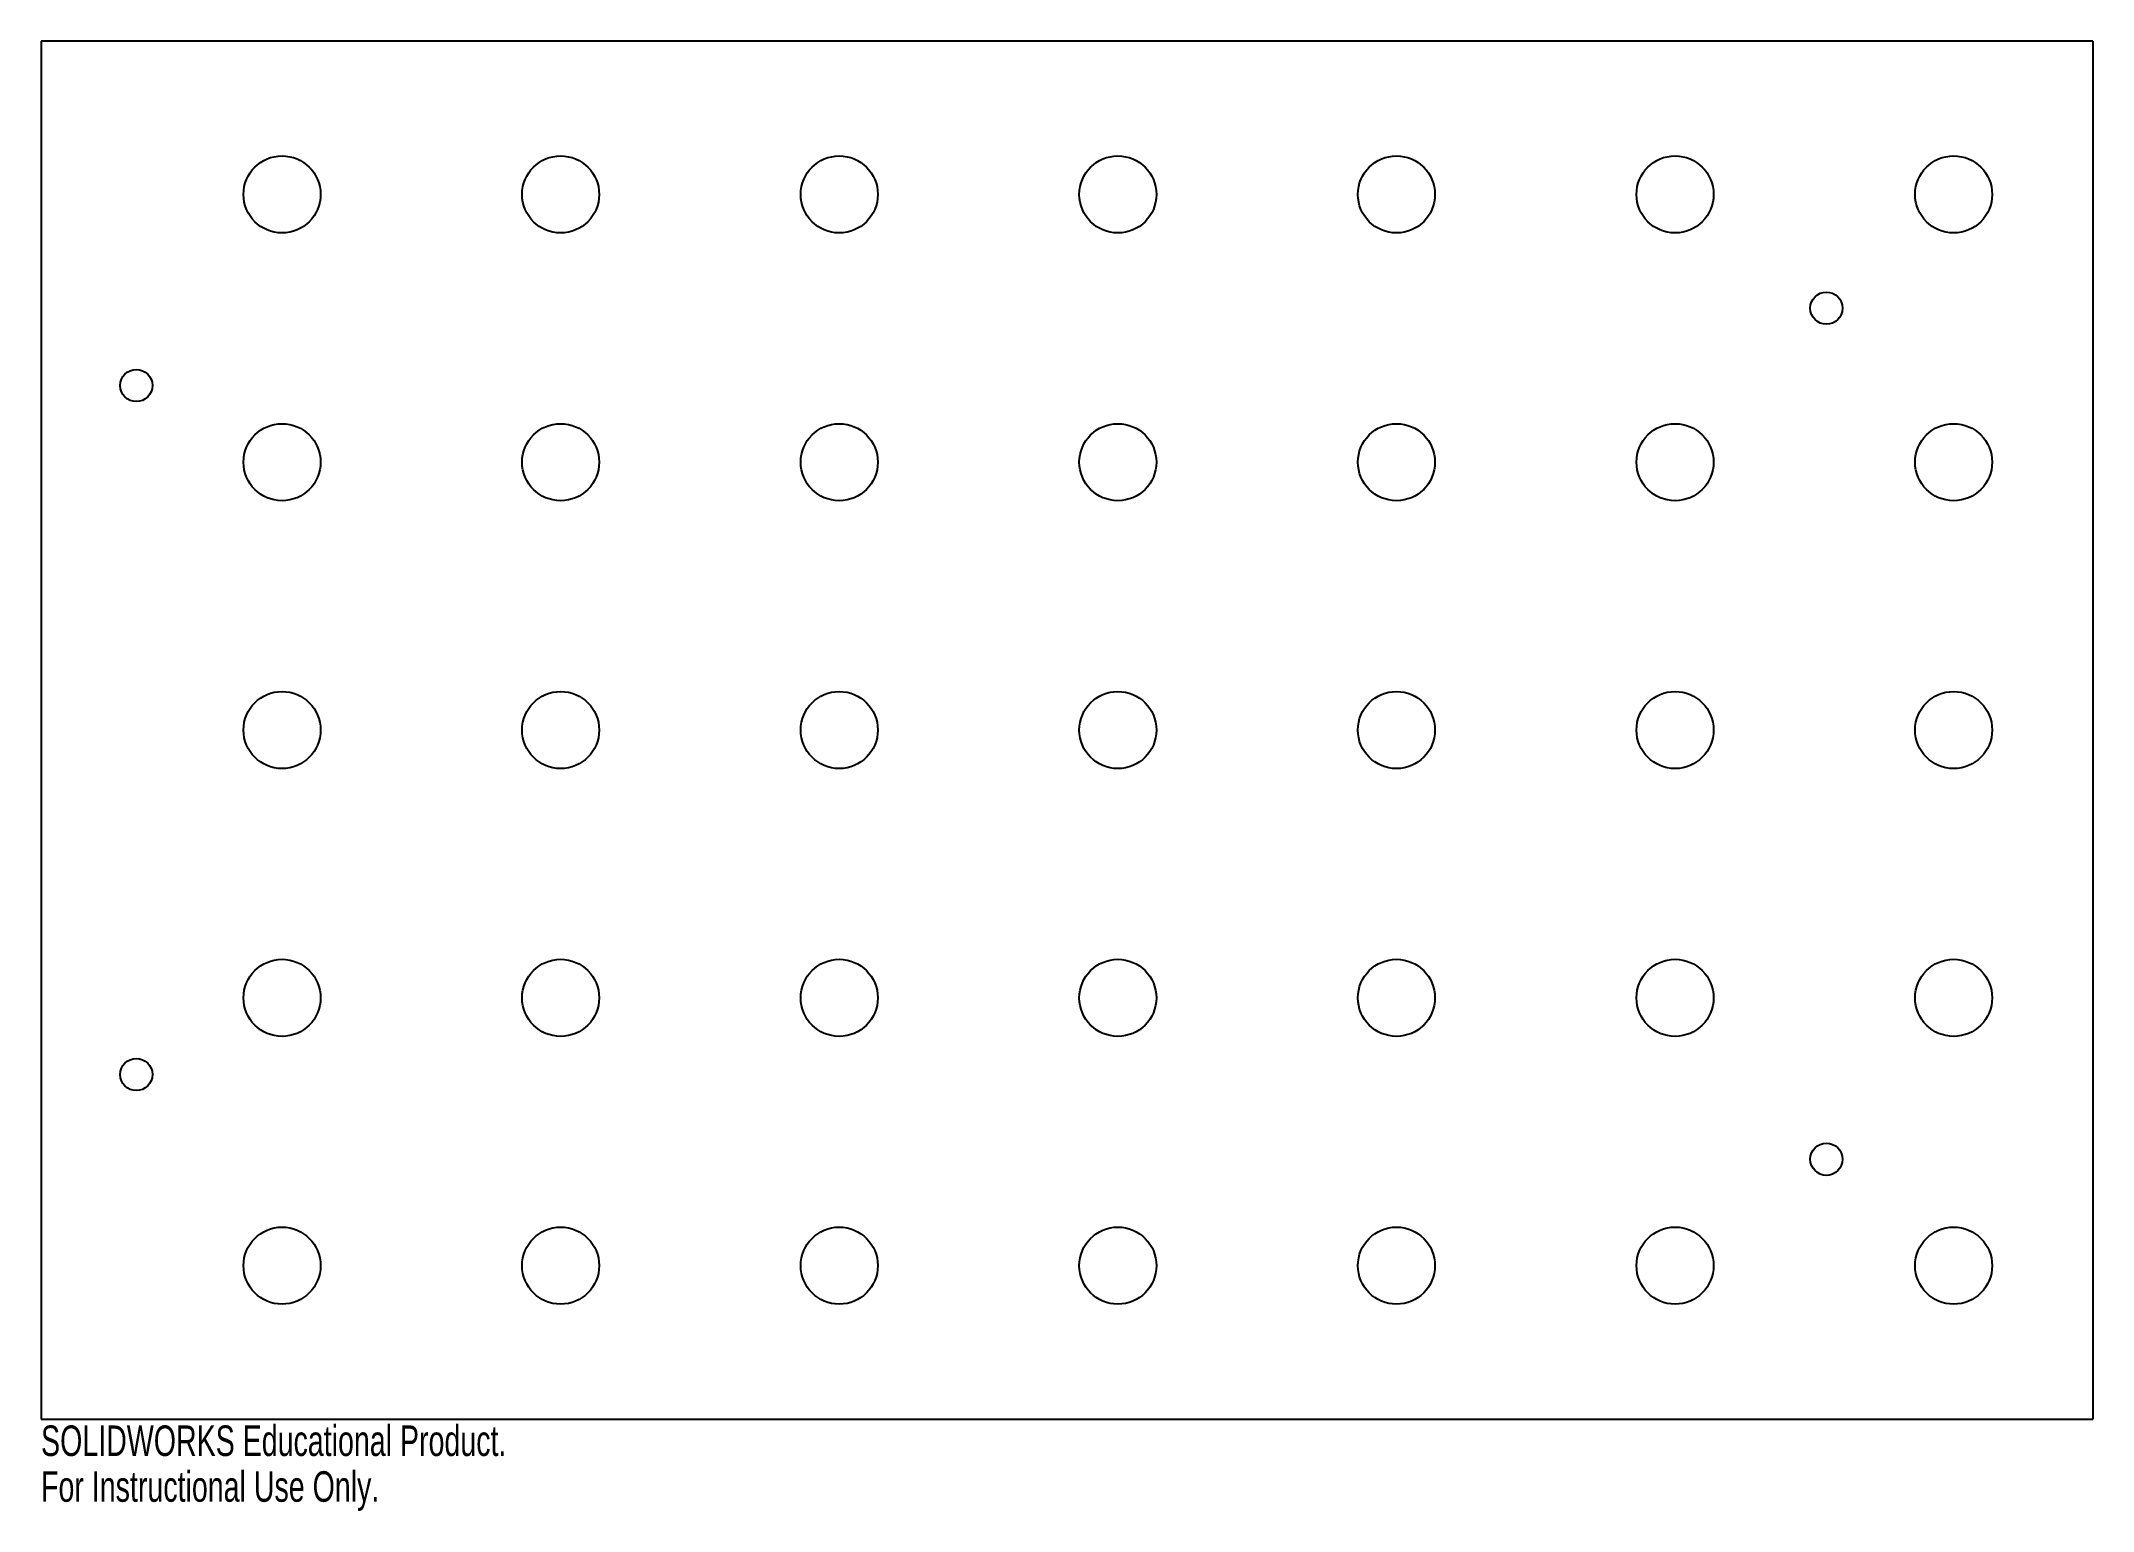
# Model space of a CAD drawing. Header units: millimetres. Extents: x -457 to -132, y -124 to 109.
import ezdxf

# ---------------------------------------------------------------- set-up
doc = ezdxf.new("R2010")
doc.units = ezdxf.units.MM
doc.styles.add('SLDTEXTSTYLE0', font='TXT', dxfattribs={"width": 0.7})

msp = doc.modelspace()

# ---------------------------------------------------------------- linework, layer by layer
at = {"color": 7, "linetype": 'Continuous', "lineweight": 25}
for p, q in [((-132.32, 109.1), (-457.2, 109.1)), ((-457.2, 109.1), (-457.2, -109.1)), ((-132.32, 109.1), (-132.32, -109.1)), ((-457.2, -109.1), (-132.32, -109.1))]:
    msp.add_line(p, q, dxfattribs=at)
for centre, radius in [((-419.04, 84.81), 6.1), ((-374.93, 84.81), 6.1), ((-330.82, 84.81), 6.1), ((-286.71, 84.81), 6.1), ((-242.6, 84.81), 6.1), ((-198.49, 84.81), 6.1), ((-154.38, 84.81), 6.1), ((-174.53, 66.8), 2.55), ((-442.12, 54.55), 2.55), ((-419.04, 42.41), 6.1), ((-374.93, 42.41), 6.1), ((-330.82, 42.41), 6.1), ((-286.71, 42.41), 6.1), ((-242.6, 42.41), 6.1), ((-198.49, 42.41), 6.1), ((-154.38, 42.41), 6.1), ((-419.04, 0), 6.1), ((-374.93, 0), 6.1), ((-330.82, 0), 6.1), ((-286.71, 0), 6.1), ((-242.6, 0), 6.1), ((-198.49, 0), 6.1), ((-154.38, 0), 6.1), ((-419.04, -42.41), 6.1), ((-374.93, -42.41), 6.1), ((-330.82, -42.41), 6.1), ((-286.71, -42.41), 6.1), ((-242.6, -42.41), 6.1), ((-198.49, -42.41), 6.1), ((-154.38, -42.41), 6.1), ((-442.12, -54.55), 2.55), ((-174.53, -67.97), 2.55), ((-419.04, -84.81), 6.1), ((-374.93, -84.81), 6.1), ((-330.82, -84.81), 6.1), ((-286.71, -84.81), 6.1), ((-242.6, -84.81), 6.1), ((-198.49, -84.81), 6.1), ((-154.38, -84.81), 6.1)]:
    msp.add_circle(centre, radius, dxfattribs=at)

# ---------------------------------------------------------------- texts
at = {"color": 7, "linetype": 'Continuous', "char_height": 4.8336, "attachment_point": 1, "style": 'SLDTEXTSTYLE0'}
for s, insert in [('SOLIDWORKS Educational Product.', (-457.2, -110.12)), ('For Instructional Use Only.', (-457.2, -117.37))]:
    msp.add_mtext(s, dxfattribs=dict(at, insert=insert))

doc.saveas('drawing.dxf')
